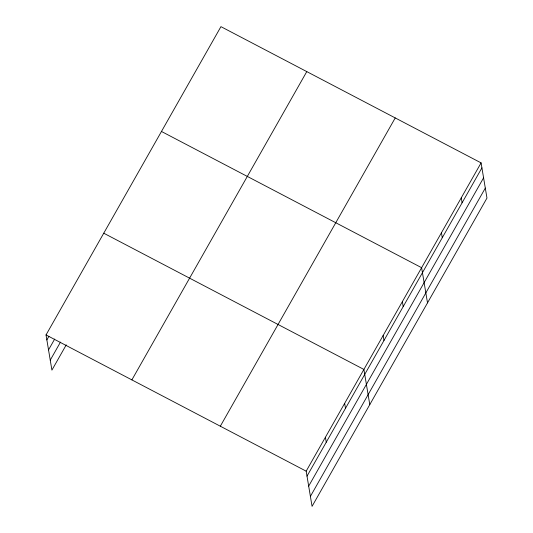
<?xml version="1.0" encoding="UTF-8"?>
<svg xmlns="http://www.w3.org/2000/svg" width="533" height="533" viewBox="0 0 533 533"><rect width="100%" height="100%" fill="white"/><g stroke="black" fill="none" stroke-linecap="round" stroke-linejoin="round"><path stroke-width="0.8" d="M66.245 344.864L51.914 370.115L46.031 334.937L220.935 26.65L481.086 162.885L486.969 198.063L312.065 506.35L306.175 471.165L481.086 162.885M46.864 339.914L48.909 336.31M48.53 349.881L54.672 339.061M50.249 360.148L60.482 342.113M131.878 379.889L306.781 71.609M220.329 426.213L395.233 117.926M307.008 476.142L481.919 167.862M308.68 486.116L483.584 177.829M310.399 496.383L485.303 188.096M161.466 131.464L421.616 267.699L427.506 302.884M103.748 233.201L363.899 369.436L369.782 404.614M46.031 334.937L306.175 471.165M461.258 197.823L462.091 202.8M441.437 232.761L442.27 237.738M402.375 301.611L403.208 306.588M383.134 335.524L383.967 340.5M344.658 403.341L345.491 408.325M325.416 437.253L326.249 442.237"/></g></svg>
